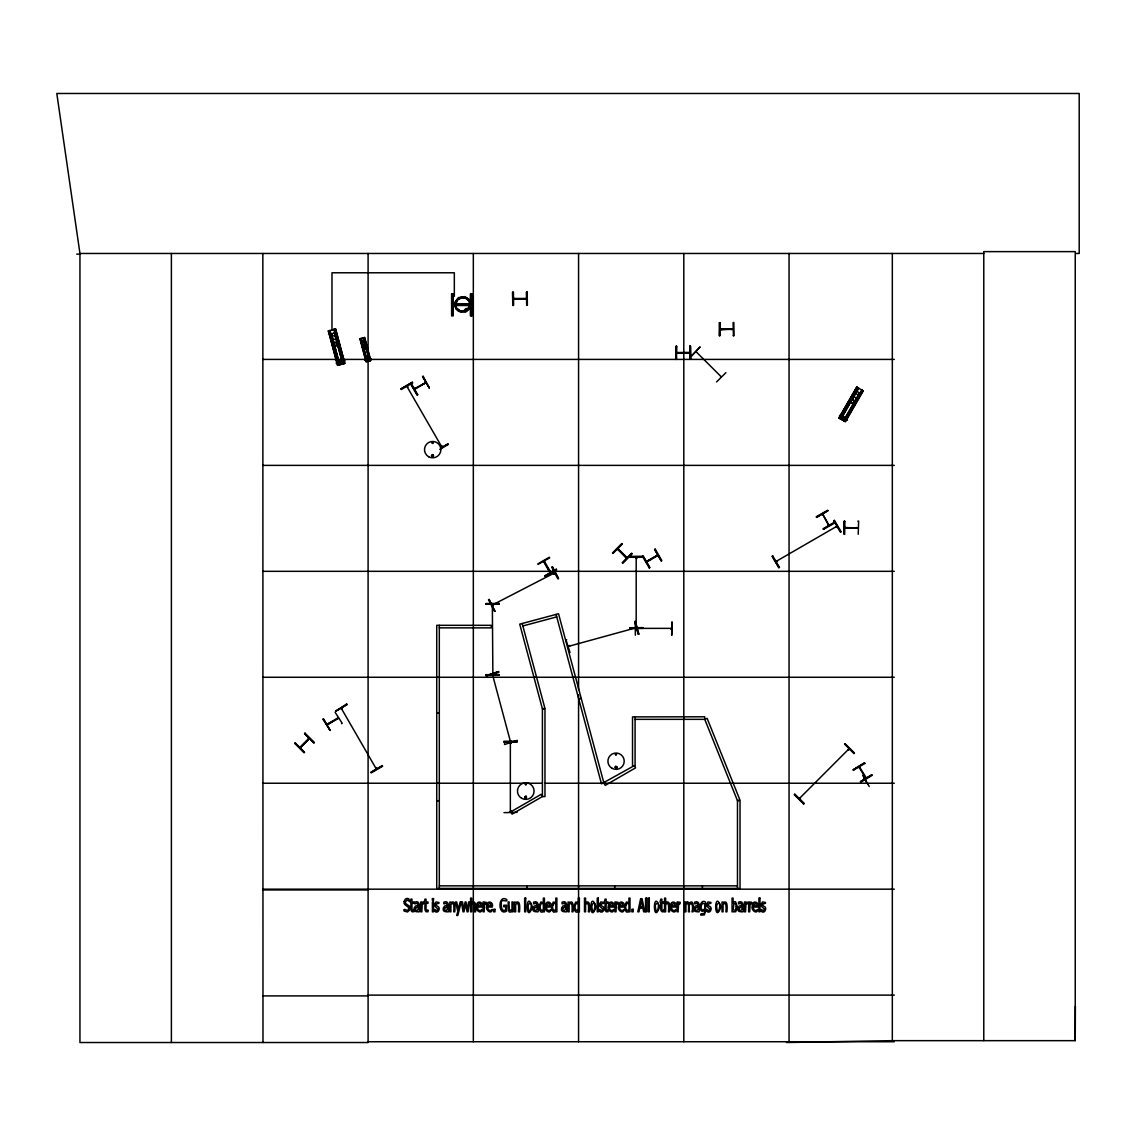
<?xml version="1.0" encoding="UTF-8"?>
<svg xmlns="http://www.w3.org/2000/svg" width="1136" height="1136" viewBox="0 0 1136 1136"><rect width="100%" height="100%" fill="white"/><g stroke="black" fill="none" stroke-linecap="round" stroke-linejoin="round"><path stroke-width="1.5" d="M466.882 310.881L460.776 311.789L455.65 308.367M786.481 1042.521L892.328 1040.661L1075.238 1040.661L1075.366 1006.34M554.695 572.814L553.402 573.495L554.908 573.226M341.411 363.818L340.587 364.145M617.544 549.157L626.76 558.358L617.913 548.674L618.495 550.094M625.964 557.364L627.171 557.819M455.351 306.976L457.254 299.705M492.797 604.224L492.357 605.687L493.407 605.034M492.342 674.656L492.797 673.194L492.797 674.656M510.206 742.248L510.192 740.7L511.072 741.922M510.873 742.007L510.944 743.157M636.117 558.429L636.643 557.251M636.046 626.49L636.714 627.64M636.714 627.399L636.117 626.49M431.964 442.813C434.108 440.47 432.674 445.511 432.12 442.486M431.467 455.451C433.654 460.037 434.335 452.298 431.666 455.195M431.794 455.792C435.273 454.031 431.211 457.41 432.489 456.544M461.656 304.533L462.494 304.647L461.699 304.86M525.372 784.266L526.124 784.465L525.471 784.096M524.633 796.932C527.076 801.86 526.99 792.616 524.633 797.543M526.408 784.436C525.102 781.682 525.102 786.865 526.408 784.096M615.357 754.176C616.805 757.002 616.749 751.762 615.428 754.531M615.201 767.112C617.799 769.81 615.556 765.352 615.854 766.587M455.522 306.734L459.342 311.122M340.189 362.654L340.559 362.498M330.917 722.539L326.785 724.456M336.867 718.548L338.457 718.35M776.044 561.454L777.379 561.369M835.954 526.721L837.161 526.706L835.982 526.777M835.911 526.848L837.047 526.238M414.796 389.208L414.526 388.469L415.989 388.526M424.608 382.818L425.759 382.15M425.815 382.804L414.597 389.123L425.986 382.548M492.854 605.502L492.342 604.224M492.868 674.372L492.342 604.366L492.357 605.545M510.817 743.299L510.348 742.12L510.888 743.157M510.873 812.141L510.93 811.218M636.117 557.52L636.771 558.571L636.714 557.52M554.78 573.353L553.885 573.836M636.529 628.208L635.72 628.336M461.23 901.97L457.836 915.46L456.7 915.46L457.836 911.356L455.536 901.97L456.686 901.97L458.404 909.269L460.123 901.97L462.537 901.97L463.644 909.609L465.135 901.97L466.001 901.97L467.535 909.609L468.586 901.97L469.651 901.97L468.06 911.825L467.081 911.825L465.547 904.228L464.013 911.825L463.034 911.825L461.429 901.97M635.691 628.961L636.046 627.413M671.532 629.032L671.064 629.032M626.845 558.145L617.487 548.901M848.152 749.575L849.316 749.448L848.805 748.936M299.748 747.445L301.239 746.863M308.026 739.181L309.375 738.471M859.526 768.135L859.498 766.814M865.05 777.123L865.774 778.188M843.409 418.403L842.06 419.212M441.691 445.809L442.358 446.945L441.322 446.349M376.357 769.058L375.59 767.979L376.797 768.76M543.775 561.269L544.939 562.235M822.592 515.304L822.592 513.983L828.698 525.599M828.016 524.52L829.095 525.372M466.995 310.469L461.074 311.349L456.402 308.254L455.38 302.843M696.482 352.046L695.587 352.174L696.112 351.663M720.565 377.053L721.36 377.109M468.671 309.475L470.815 304.263L469.622 300.671L466.541 298.086M525.002 796.79C525.57 800.539 527.729 794.675 525.017 797.032M670.922 628.435L671.674 628.435L671.064 628.961M568.398 645.915L569.803 645.532M636.416 628.165L635.067 627.967L636.43 627.697M635.152 628.038L636.302 627.725L568.511 646.356M457.268 299.805L462.593 297.589M676.673 352.614L678.149 353.225M720.025 329.057L721.488 329.028M844.801 527.601L857.95 527.913M467.166 304.547L467.166 305.002M839.021 418.034L856.842 387.177M839.277 418.176L857.084 387.319L839.376 418.247M839.632 418.389L857.453 387.532M839.774 418.474L857.566 387.603M839.987 418.588L857.836 387.745M840.484 418.886L858.191 387.958M840.739 419.028L858.56 388.171M842.585 416.174L858.674 388.242M841.322 419.326L843.054 420.32M843.508 420.59L859.597 392.658M843.977 420.86L861.741 389.975M844.233 421.002L860.35 393.084M844.346 421.073L862.181 390.23M844.616 421.229L862.394 390.358M844.73 421.286L862.536 390.429M845.042 421.47L862.792 390.585M845.085 421.499L862.906 390.642M406.816 386.297L441.961 447.186M341.098 708.126L341.751 709.304M549.625 571.394L550.79 572.374M459.299 310.923L465.235 311.42L470.531 306.18L469.622 300.671M470.432 300.259L464.979 296.624L458.404 297.646L454.641 302.63M800.213 797.699L799.787 798.949L800.312 797.6M849.401 749.334L848.152 749.774L849.089 748.837M309.276 738.755L300.302 747.8L299.904 747.204M462.395 297.391L466.626 298.101M492.357 674.358L493.237 675.054M510.575 742.106L492.385 674.202L493.166 675.082M511.015 741.794L510.675 740.7M554.851 573.396L553.743 573.836M458.873 298.456L455.422 302.886M513.415 299.038L526.579 298.896M731.641 329.568L733.146 328.844L720.167 329.681L720.295 328.986M721.417 329.582L721.218 328.9M720.167 329.511L733.189 329.369M844.928 527.601L857.893 528.098L844.801 528.055M856.629 527.473L856.402 528.112M455.607 304.547L468.486 304.547L455.607 305.002M612.9 553.289L622.145 543.931M612.971 553.36L622.272 544.059L621.747 543.548L612.503 552.905L613.028 553.417M622.457 562.732L631.63 553.303L632.156 553.814L622.911 563.172L622.386 562.661M622.514 562.789L631.758 553.431M844.573 744.364L845.085 743.853L854.442 753.097L853.931 753.608L844.701 744.236M800.553 798.083L799.858 798.807M803.621 803.933L804.132 803.422L794.774 794.178L794.249 794.689L803.663 803.89M691.043 356.42L700.117 346.892L691.114 356.477M716.56 381.937L725.904 372.665M294.749 743.469L295.261 742.958L304.562 752.259L304.05 752.785L294.792 743.427M305.087 733.146L304.562 733.657L313.863 742.958L314.388 742.447L305.044 733.189M299.847 747.346L308.893 738.244M309.361 738.542L300.145 747.8M799.375 798.537L848.848 748.979M462.636 297.249C454.968 296.851 452.114 308.452 459.185 311.548L465.703 312.116L471.554 306.337L470.46 300.231L471.483 306.379M460.861 311.491L456.203 308.197M636.132 626.405L636.245 627.697M432.489 442.458L432.688 443.21L432.688 442.458M463.914 310.398C464.496 313.096 464.17 306.99 467.933 308.722L469.85 304.065L468.742 300.841L466.143 298.512L462.466 297.731M864.851 763.52L864.468 762.895L853.221 769.711L853.59 770.336M853.25 769.768L864.496 762.952M853.505 770.18L864.794 763.449M862.65 775.348L869.239 786.495M860.506 781.753L871.752 774.937M400.965 388.881L412.325 382.236L412.695 382.86L401.335 389.506L400.965 388.881L412.354 382.278M440.867 448.095L447.911 443.864L448.28 444.488L439.731 449.416M440.91 448.166L447.996 444.02M335.574 711.108L346.92 704.462M322.936 719.344L323.575 718.974L330.136 730.377L322.993 719.315M341.751 709.191L341.538 707.827M326.898 724.385L338.017 717.881M327.282 724.768L338.244 718.264M341.567 723.675L342.206 723.305L335.077 712.229M370.975 772.423L382.321 765.778M772.835 555.973L772.21 556.342L778.856 567.702L779.495 567.333L772.764 556.029M776.286 561.851L777.194 560.786M776.399 561.78L777.422 561.184M837.161 526.706L836.082 527.416M417.764 394.632L417.139 394.987L410.55 383.599L411.189 383.23L417.693 394.675M414.484 388.668L425.858 382.619M537.939 563.868L549.299 557.236L549.668 557.861L538.18 564.28M543.647 561.496L549.994 572.785M327.168 724.697L338.386 718.222M657.659 555.106L646.384 561.61L657.787 555.035M646.682 562.05L657.971 555.504M649.153 567.872L649.792 567.503L643.217 556.115L642.578 556.484L649.21 567.844M827.675 510.234L816.259 516.752L816.614 517.391L827.959 510.731M816.528 517.221L827.917 510.646M823.288 528.936L834.676 522.361M823.529 529.362L834.96 522.83L834.591 522.205L823.202 528.78L823.557 529.404M776.172 561.383L836.778 526.323M552.394 566.85L551.755 567.191L557.861 578.849L558.5 578.508L552.394 566.85L558.458 578.536M492.229 605.062L554.581 572.885M569.676 646.114L568.653 646.327M340.672 364.017L341.425 363.676L340.388 362.64M368.362 359.885L368.064 360.85M464.312 311.292L468.699 309.461M327.764 723.788L327.012 724.853M566.708 639.795L566.012 639.994L570.016 652.533M486.208 675.664L498.718 671.561L486.222 675.75L498.917 672.271M638.943 634.058L638.233 634.257L634.74 621.562L635.45 621.378L638.872 634.073M517.164 740.388L504.654 744.492L504.455 743.782M333.416 329.554L334.41 329.284L343.2 362.072M334.651 329.227L335.645 328.957L344.847 363.378L337.534 365.366L328.347 330.945M328.318 330.959L335.163 329.128L344.378 363.506M329.738 334.311L336.1 332.607M330.363 336.654L336.725 334.95M331.3 340.133L337.662 338.443M332.124 343.242L338.485 341.538M359.814 338.798L364.713 337.463L370.762 360.439L365.977 361.745L359.927 338.769M333.061 346.736L339.423 345.032M360.779 341.041L365.011 339.905M361.191 342.589L365.423 341.453M361.816 344.918L366.048 343.782M362.37 346.991L366.601 345.855M362.995 349.32L367.226 348.184M337.08 361.717L343.441 360.013M336.284 362.98L344.762 360.708M336.355 363.25L344.833 360.978M365.664 359.317L369.91 358.181M365.139 360.155L370.79 358.649M365.181 360.339L370.833 358.82M522.844 625.964L556.739 616.891M578.764 699.123L581.234 698.47M513.685 298.512L526.564 298.441M676.942 352.543L689.793 352.401L688.246 353.126M845.993 528.183L846.121 527.587M456.857 305.101L456.8 305.002M468.543 305.101L468.486 304.547M458.859 298.527L464.738 297.604L469.551 300.813M615.755 766.204C620.27 770.009 611.14 766.402 617.075 766.757M455.919 308.438L454.585 302.531M470.687 293.798L470.687 315.723M471.909 293.798L471.795 315.723L471.909 293.798L470.446 293.798L470.446 315.737L471.909 315.723M635.28 622.088L635.351 635.237M636.33 628.378L671.532 628.364M512.62 292.25L513.344 292.236L513.486 305.385L512.762 305.399L512.62 292.25L512.819 305.399M513.557 299.222L526.508 299.08M720.167 329.042L733.174 328.915M733.26 335.716L733.984 335.702L733.842 322.553L733.118 322.553L733.43 335.716M689.751 346.125L690.489 346.111L690.631 359.26L689.893 359.274L689.751 346.125L689.992 359.274M676.715 353.14L689.836 352.927L676.957 353.126M857.879 521.112L858.617 521.097L858.205 534.261M629.827 556.555L642.99 556.47L642.99 557.208L629.841 557.293L629.827 556.555L642.99 556.541M629.841 557.194L642.99 557.023M485.995 604.082L499.144 603.997M629.841 627.91L642.99 627.725M629.841 628.393L643.004 628.364L642.99 627.64L629.841 627.725L629.841 628.449M485.995 674.883L499.158 674.798M499.158 675.281L485.995 675.423L485.995 674.699L499.158 674.614L499.158 675.338M504.001 742.021L517.15 741.936L517.15 741.212L504.001 741.283L504.001 742.021L517.15 741.751M510.873 811.218L510.277 812.141M510.802 811.09L510.348 812.283L510.348 742.12M517.15 812.368L504.001 812.638M76.737 254.137L79.946 254.123M1075.65 253.47L1079.2 253.47L1079.2 93.479L56.8 93.479L79.946 253.47L983.776 253.47M451.702 293.784L453.136 293.784L453.065 315.723L451.674 315.709L451.674 293.784L451.702 315.709M453.136 304.036L470.446 304.036M453.136 304.306L470.446 304.306M453.136 305.215L470.446 305.215M453.136 305.499L470.446 305.499M262.842 359.416L894.288 359.416M262.842 465.377L894.288 465.377M262.842 571.323L894.288 571.323M439.305 627.867L491.221 627.867L491.221 625.311L436.735 625.311L436.735 888.409L740.033 888.409L740.033 800.71L737.477 800.71L704.76 719.344L704.76 716.788L632.525 716.887L632.525 765.692L635.081 765.692L635.081 716.788M262.842 677.269L894.288 677.269M436.735 713.01L439.305 713.01M635.081 719.344L704.76 719.344L707.146 718.392L739.848 799.758L737.477 800.71L737.477 888.409M262.842 783.229L541.73 783.229M545.237 783.229L894.288 783.229M436.735 800.71L439.305 800.71M439.305 885.853L737.477 885.853M262.842 889.176L894.288 889.176M262.842 889.942L368.092 889.942M368.092 995.122L894.288 995.122M262.842 995.903L368.092 995.903M368.092 1041.74L894.288 1041.74M453.065 293.798L453.065 315.723M525.386 299.052L525.386 298.981M514.594 298.441L514.935 299.208M441.762 445.923L442.358 446.945M550.349 572.658L543.846 561.383M492.783 673.946L493.138 675.224M618.055 548.716L627.072 557.719M432.887 455.025L433.469 455.792M525.471 798.381L524.747 797.827M855.337 390.486L861.031 393.766M854.13 392.573L859.824 395.868M852.312 395.697L858.007 398.992M850.708 398.48L856.402 401.775M848.89 401.619L854.599 404.899M841.151 415.052L846.845 418.332M839.689 415.378L847.286 419.766M839.547 415.62L847.144 420.008M845.042 743.895L854.4 753.14M794.632 794.305L804.004 803.55M304.689 733.529L313.99 742.83M295.133 743.086L304.434 752.387M865.717 778.288L859.114 767.311M376.144 767.695L376.683 768.703M822.705 514.182L829.024 525.258M544.357 561.241L550.676 572.317M615.712 754.574L616.45 754.261L615.726 754.46M859.483 766.928L866.257 777.89M863.885 777.762L867.805 784.223M721.36 376.911L696.396 352.032M833.994 520.671L840.64 532.017M772.267 556.313L778.913 567.673M407.284 386.183L407.909 387.149M341.808 709.205L341.212 708.182L376.286 768.944M323.405 719.074L330.065 730.42M654.762 549.441L661.337 560.843M643.061 556.214L649.636 567.602M556.242 569.264L556.612 569.889L545.223 576.463L544.854 575.838M422.734 376.57L429.323 387.958M410.607 383.57L417.182 394.959M489.005 599.581L495.111 611.239M634.925 621.52L638.404 634.2M510.234 740.828L510.547 741.964M556.072 614.42L601.469 783.84L634.314 765.636L635.592 767.851L605.218 785.388L603.94 783.173L558.543 613.752L519.72 624.161L542.412 708.864L542.412 796.563L512.038 814.1L510.76 811.885L541.134 794.348L542.412 796.563L544.968 796.563L544.968 708.864L542.412 708.864L544.882 708.211L522.191 623.494M364.372 337.548L370.535 360.51M364.145 337.619L370.308 360.566M363.875 337.69L370.208 360.595M363.79 337.719L369.938 360.666M363.591 337.761L369.697 360.723M363.222 337.861L369.399 360.808M369.058 360.907L367.766 361.248M361.205 338.429L367.439 361.362M361.021 338.471L367.127 361.447M366.9 361.504L360.382 338.642M360.155 338.713L366.303 361.66M335.489 329L344.719 363.421M334.808 329.184L343.881 363.634M334.382 329.298L343.044 362.1M334.85 332.692L343.2 363.818M333.913 329.426L343.072 363.861M334.453 332.791L342.788 363.932L334.296 332.834M342.163 364.102L340.232 364.613M338.897 361.489L331.428 333.629L338.741 361.532M330.988 333.757L338.457 361.617M330.051 330.491L339.21 364.926M329.71 330.576L338.926 364.997M329.582 330.619L338.769 365.039M329.284 330.69L338.372 365.139M328.744 330.846L338.031 365.238M328.474 330.917L337.69 365.323M492.839 673.364L492.797 674.514M844.545 521.254L844.687 534.403M719.77 322.709L719.912 335.858M690.432 346.111L690.574 359.26M676.516 346.267L676.559 359.416M526.593 292.094L526.82 305.243M513.316 292.236L513.401 305.385M1075.238 1040.661L1075.238 251.624L983.776 251.624L983.776 1040.661M892.328 253.47L892.328 1040.661M789.051 253.47L789.051 1041.74M702.403 885.853L702.403 888.409M683.801 253.47L683.801 1041.74M636.188 557.378L636.188 627.541M614.704 885.853L614.704 888.409M578.565 253.47L578.565 689.637M578.565 694.934L578.565 1041.74M527.005 885.853L527.005 888.409M473.329 253.47L473.329 1041.74M454.329 296.354L454.329 272.782L331.982 272.782L331.982 329.965M439.305 625.311L439.305 888.409M368.092 253.47L368.092 1042.521L79.946 1042.521L79.946 253.47M262.984 1042.521L262.842 253.47M171.394 253.47L171.394 1042.521M736.242 906.869L735.517 910.106L733.103 910.05L733.913 903.603L735.702 903.787L736.242 906.869M705.456 910.703L704.363 914.906L700.77 915.133C699.776 912.009 706.251 915.843 704.391 910.518C698.015 914.934 699.236 897.994 705.456 901.97L705.456 910.703M501.246 904.071L501.643 908.417L503.376 910.49L505.719 910.149L505.719 906.755L503.773 906.755L503.773 905.222L506.826 905.222L506.826 910.958C497.696 917.036 497.753 893.592 506.784 899.584C508.048 903.376 500.223 897.099 501.246 904.071M532.429 906.911C525.485 926.664 525.514 887.131 532.429 906.911M596.116 906.911C589.172 926.664 589.186 887.131 596.116 906.911M659.633 906.911C652.675 926.664 652.703 887.131 659.633 906.911M720.92 906.911C713.976 926.664 713.99 887.131 720.92 906.911M737.335 906.741L735.745 911.739L732.053 911.825L732.053 898.107L733.103 898.107L733.103 903.006L733.984 902.069A1.661 1.661 0 0 1 735.546 901.785L737.335 906.741M476.637 905.818C474.351 909.879 481.763 915.275 481.905 909.425C480.116 912.023 477.006 909.723 477.674 907.068L482.033 907.068C483.893 901.714 476.382 899.655 476.637 905.818M486.875 905.818C484.575 909.879 492.002 915.275 492.144 909.425C490.383 911.995 487.23 909.751 487.898 907.068L492.271 907.068C494.117 901.714 486.606 899.655 486.875 905.818M539.202 905.761L539.515 910.064L540.992 912.023A1.619 1.619 0 0 0 542.511 911.754L543.363 910.816L543.363 911.825L544.428 911.825L544.428 898.107L543.363 898.107L543.363 902.367L540.779 902.069L539.202 905.761M545.578 905.818C543.278 909.879 550.704 915.275 550.846 909.425C549.057 912.023 545.947 909.723 546.601 907.068L550.96 907.068C552.82 901.714 545.308 899.655 545.578 905.818M551.656 905.761L551.982 910.064L553.445 912.023A1.619 1.619 0 0 0 554.979 911.754L555.816 910.816L555.816 911.825L556.881 911.825L556.881 898.107L555.816 898.107L555.816 902.367L553.246 902.069L551.656 905.761M574.134 905.761L574.461 910.064L575.924 912.023A1.619 1.619 0 0 0 577.457 911.754L578.309 910.816L578.309 911.825L579.36 911.825L579.36 898.107L578.309 898.107L578.309 902.367L575.725 902.069L574.134 905.761M608.47 905.818C606.17 909.879 613.596 915.275 613.738 909.425C611.977 911.995 608.825 909.751 609.492 907.068L613.866 907.068C615.712 901.714 608.2 899.655 608.47 905.818M618.708 905.818C616.408 909.879 623.82 915.275 623.976 909.425C622.187 912.023 619.077 909.723 619.731 907.068L624.09 907.068C625.95 901.714 618.438 899.655 618.708 905.818M624.786 905.761L625.098 910.064L626.575 912.023A1.619 1.619 0 0 0 628.094 911.754L628.946 910.816L628.946 911.825L630.011 911.825L630.011 898.107L628.946 898.107L628.946 902.367L626.362 902.069L624.786 905.761M670.623 905.818C668.323 909.879 675.75 915.275 675.892 909.425C674.102 912.023 670.993 909.723 671.66 907.068L676.019 907.068C677.865 901.714 670.354 899.655 670.623 905.818M752.43 905.818C750.129 909.879 757.542 915.275 757.698 909.425C755.937 911.995 752.785 909.751 753.452 907.068L757.811 907.068C759.672 901.714 752.16 899.655 752.43 905.818M434.705 904.114L434.989 906.4L438.113 909.212L436.764 910.66L434.69 909.382L434.634 911.242C438.212 914.736 441.478 907.124 437.175 906.13C432.674 902.751 440.299 904.54 438.95 902.453L436.054 901.941L434.705 904.114M599.524 904.114L599.808 906.4L602.932 909.212L601.583 910.66L599.453 909.382L599.453 911.242C603.031 914.736 606.297 907.124 601.995 906.13C597.493 902.751 605.119 904.54 603.784 902.453L600.873 901.941L599.524 904.114M706.663 904.114L706.947 906.4L710.071 909.212L708.722 910.66L706.649 909.382L706.592 911.242C710.17 914.736 713.436 907.124 709.134 906.13C704.632 902.751 712.258 904.54 710.923 902.453L708.012 901.941L706.663 904.114M761.205 904.114L761.489 906.4L764.599 909.212L763.264 910.66L761.191 909.382L761.134 911.242C764.713 914.736 767.979 907.124 763.676 906.13C759.16 902.751 766.8 904.54 765.451 902.453L762.554 901.941L761.205 904.114M404.189 901.444C403.01 905.122 407.27 905.491 408.562 907.65C409.713 913.869 402.329 906.443 404.075 911.044L407.54 911.995L409.343 910.291L409.386 906.017L405.921 903.787L405.296 902.027L407.043 899.968L409.457 901.388L408.903 898.945A4.019 4.019 0 0 0 406.958 898.448L405.353 899.059L404.189 901.444M528.013 905.236C529.319 922.233 534.616 895.977 528.013 905.236M591.7 905.236C593.006 922.233 598.289 895.977 591.7 905.236M655.202 905.236C656.509 922.233 661.805 895.977 655.202 905.236M716.504 905.236C717.81 922.233 723.092 895.977 716.504 905.236M414.328 908.019C412.751 912.549 418.19 911.583 418.218 911.825L419.269 911.825C419.525 908.885 420.803 899.542 414.768 902.183L414.768 903.873L417.295 903.262L418.218 905.349L415.407 906.088L414.328 908.019M443.409 908.019C441.833 912.549 447.272 911.583 447.3 911.825L448.351 911.825C448.606 908.885 449.884 899.542 443.849 902.183L443.849 903.873L446.377 903.262L447.3 905.349L444.488 906.088L443.409 908.019M533.153 908.019C531.577 912.549 537.001 911.583 537.044 911.825L538.095 911.825C538.35 908.885 539.628 899.542 533.593 902.183L533.593 903.873L536.121 903.262L537.044 905.349L534.232 906.088L533.153 908.019M540.353 905.349C539.415 907.38 540.892 912.677 543.363 909.425L543.363 903.745L541.247 903.461L540.353 905.349M552.806 905.349C551.869 907.38 553.36 912.677 555.816 909.425L555.816 903.745L553.715 903.461L552.806 905.349M561.653 908.019C560.076 912.549 565.501 911.583 565.543 911.825L566.594 911.825C566.85 908.885 568.128 899.542 562.093 902.183L562.093 903.873L564.62 903.262L565.543 905.349L562.732 906.088L561.653 908.019M575.299 905.349C574.347 907.38 575.838 912.677 578.309 909.425L578.309 903.745L576.193 903.461L575.299 905.349M625.936 905.349C624.999 907.38 626.476 912.677 628.946 909.425L628.946 903.745L626.831 903.461L625.936 905.349M694.181 908.019C692.591 912.549 698.029 911.583 698.058 911.825L699.123 911.825C699.364 908.885 700.642 899.542 694.621 902.183L694.621 903.873L697.135 903.262L698.058 905.349L695.26 906.088L694.181 908.019M738.059 908.019C736.483 912.549 741.907 911.583 741.95 911.825L743.001 911.825C743.256 908.885 744.534 899.542 738.499 902.183L738.499 903.873L741.027 903.262L741.95 905.349L739.138 906.088L738.059 908.019M701.381 905.25C699.648 912.435 707.217 911.015 704.391 903.745L702.616 903.248L701.381 905.25M415.421 908.204L415.662 910.149L417.026 910.49L418.218 909.396L418.218 906.67L415.421 908.204M444.503 908.204L444.744 910.149L446.107 910.49L447.3 909.396L447.3 906.67L444.503 908.204M534.247 908.204L534.488 910.149L535.851 910.49L537.044 909.396L537.044 906.67L534.247 908.204M562.746 908.204L562.987 910.149L564.351 910.49L565.543 909.396L565.543 906.67L562.746 908.204M695.275 908.204L695.502 910.149L696.865 910.49L698.058 909.396L698.058 906.67L695.275 908.204M739.153 908.204L739.394 910.149L740.757 910.49L741.95 909.396L741.95 906.67L739.153 908.204M363.847 347.332C365.039 351.052 366.743 344.705 363.847 347.332M477.83 904.71L477.674 905.804L480.997 905.804L479.832 903.12L477.83 904.71M488.054 904.71L487.898 905.804L491.235 905.804L490.07 903.12L488.054 904.71M546.757 904.71L546.601 905.804L549.938 905.804L548.773 903.12L546.757 904.71M609.649 904.71L609.492 905.804L612.829 905.804L611.665 903.12L609.649 904.71M619.887 904.71L619.731 905.804L623.068 905.804L621.903 903.12L619.887 904.71M671.816 904.71L671.66 905.804L674.983 905.804L673.818 903.12L671.816 904.71M753.608 904.71L753.452 905.804L756.775 905.804L755.625 903.12L753.608 904.71M639.71 908.161L638.943 911.825L637.821 911.825L640.647 898.69L642.025 898.69L644.85 911.825L643.672 911.825L642.919 908.161L639.71 908.161M641.315 900.479L640.022 906.67L642.607 906.67L641.315 900.479M856.7 387.092L838.908 417.963L845.482 421.726L863.289 390.869L856.7 387.092M689.751 902.666L689.282 903.404L687.635 901.7L685.917 903.063L685.917 901.97L684.852 901.97L684.852 911.825L685.917 911.825L685.917 904.469C689.737 900.223 688.317 910.703 688.43 911.825L689.481 911.825C687.024 901.004 694.692 900.72 691.994 911.825L693.059 911.825C693.159 910.49 694.408 898.945 689.751 902.666M422.209 904.327L421.825 911.825L420.76 911.825L420.76 901.97L421.825 901.97L421.825 903.432C423.842 899.996 425.333 904.228 422.209 904.327M484.547 904.327L484.163 911.825L483.098 911.825L483.098 901.97L484.163 901.97L484.163 903.432C486.194 899.996 487.671 904.228 484.547 904.327M616.379 904.327L615.996 911.825L614.931 911.825L614.931 901.97L615.996 901.97L615.996 903.432C618.012 899.996 619.503 904.228 616.379 904.327M678.533 904.327L678.149 911.825L677.084 911.825L677.084 901.97L678.149 901.97L678.149 903.432C680.18 899.996 681.657 904.228 678.533 904.327M745.94 904.327L745.543 911.825L744.492 911.825L744.492 901.97L745.543 901.97L745.543 903.432C747.573 899.996 749.064 904.228 745.94 904.327M750.101 904.327L749.703 911.825L748.652 911.825L748.652 901.97L749.703 901.97L749.703 903.432C751.748 899.996 753.196 904.213 750.101 904.327M451.375 902.481L449.842 901.97L449.842 911.825L450.893 911.825L450.893 904.469C454.968 900.181 453.775 910.433 453.733 911.825L454.783 911.825C454.783 910.277 456.232 899.329 451.375 902.481M472.122 902.481L471.653 903.063L471.653 898.107L470.588 898.107L470.588 911.825L471.653 911.825L471.653 904.469C475.714 900.181 474.536 910.433 474.479 911.825L475.544 911.825C475.53 910.277 476.992 899.329 472.122 902.481M516.099 902.481L514.58 901.97L514.58 911.825L515.63 911.825L515.63 904.469C519.692 900.181 518.513 910.433 518.47 911.825L519.521 911.825C519.521 910.277 520.97 899.329 516.099 902.481M569.605 902.481L568.085 901.97L568.085 911.825L569.136 911.825L569.136 904.469C573.197 900.181 572.019 910.433 571.976 911.825L573.027 911.825C573.027 910.277 574.475 899.329 569.605 902.481M586.034 902.481L585.565 903.063L585.565 898.107L584.5 898.107L584.5 911.825L585.565 911.825L585.565 904.469C589.627 900.181 588.448 910.433 588.391 911.825L589.456 911.825C589.442 910.277 590.905 899.329 586.034 902.481M666.108 902.481L665.639 903.063L665.639 898.107L664.574 898.107L664.574 911.825L665.639 911.825L665.639 904.469C669.7 900.181 668.522 910.433 668.465 911.825L669.516 911.825C669.516 910.277 670.978 899.329 666.108 902.481M723.533 902.481L722.013 901.97L722.013 911.825L723.064 911.825L723.064 904.469C727.125 900.181 725.947 910.433 725.89 911.825L726.955 911.825C726.955 910.277 728.403 899.329 723.533 902.481M511.981 910.731L511.058 911.754A1.548 1.548 0 0 1 508.942 911.612L508.09 901.97L509.155 901.97C509.098 903.39 507.906 913.628 511.981 909.325L511.981 901.97L513.046 901.97L513.046 911.825L511.981 911.825L511.981 910.731M871.71 774.851L860.406 781.596L860.79 782.221L872.036 775.405L871.667 774.78M346.636 703.993L335.66 711.264L347.005 704.618L346.636 703.993M382.236 765.621L370.876 772.267L371.245 772.892L382.605 766.246L382.236 765.621M834.463 520.387L833.838 520.757L840.484 532.117L841.123 531.747L834.42 520.416M423.217 376.286L422.578 376.655L429.238 388.001L423.16 376.314M556.285 569.335L544.897 575.909L556.342 569.42M655.245 549.171L654.606 549.54L661.18 560.928L661.819 560.559L655.245 549.171M413.859 910.248L412.425 910.419L411.985 909.198L411.97 903.347L413.916 903.347L413.916 901.97L411.97 901.97L411.97 899.144L410.905 899.144L410.195 901.97L410.905 903.347C411.232 905.207 409.329 913.273 413.916 911.739L413.916 910.248M427.931 910.248L426.497 910.419L426.057 909.198L426.043 903.347L428.002 903.347L428.002 901.97L426.043 901.97L426.043 899.144L424.992 899.144L424.268 901.97L424.992 903.347C425.318 905.207 423.416 913.273 428.002 911.739L428.002 910.248M608.016 910.248L606.581 910.419L606.141 909.198L606.127 903.347L608.072 903.347L608.072 901.97L606.127 901.97L606.127 899.144L605.062 899.144L604.352 901.97L605.062 903.347C605.389 905.207 603.486 913.273 608.072 911.739L608.016 910.248M663.736 910.248L662.302 910.419L661.862 909.198L661.848 903.347L663.793 903.347L663.793 901.97L661.848 901.97L661.848 899.144L660.783 899.144L660.073 901.97L660.783 903.347C661.109 905.207 659.207 913.273 663.793 911.739L663.736 910.248M489.162 599.496L488.523 599.836L494.671 611.466L489.162 599.496M672.015 622.074L671.688 635.237L672.015 622.074M527.232 292.08L526.493 292.094L526.635 305.243L527.374 305.243L527.175 292.094M719.954 322.695L719.23 322.709L719.429 335.858L719.954 322.695M676.602 346.267L675.877 346.267L676.076 359.416L676.573 346.267M844.73 521.254L843.991 521.254L844.204 534.417L844.63 521.254M499.144 603.443L485.995 603.528L485.995 604.267L499.144 604.182L499.144 603.443M525.698 898.107L524.647 898.107L524.647 911.825L525.698 911.825L525.698 898.107M598.289 898.107L597.224 898.107L597.224 911.825L598.289 911.825L598.289 898.107M646.654 898.107L645.589 898.107L645.589 911.825L646.654 911.825L646.654 898.107M649.281 898.107L648.23 898.107L648.23 911.825L649.281 911.825L649.281 898.107M759.97 898.107L758.905 898.107L758.905 911.825L759.97 911.825L759.97 898.107M433.54 898.604L432.333 898.604L432.333 900.323L433.54 900.323L433.54 898.604M433.469 901.97L432.404 901.97L432.404 911.825L433.469 911.825L433.469 901.97M494.984 909.311L493.635 909.311L493.635 911.825L494.984 911.825L494.984 909.311M633.192 909.311L631.843 909.311L631.843 911.825L633.192 911.825L633.192 909.311M843.608 418.375L842.713 417.863L843.579 418.431M851.915 402.953A1.463 1.463 0 0 0 854.116 401.69A1.463 1.463 0 0 0 851.915 400.426A1.463 1.463 0 0 0 851.915 402.953M335.035 345.401A1.463 1.463 0 0 0 337.236 344.137A1.463 1.463 0 0 0 335.035 342.873A1.463 1.463 0 0 0 335.035 345.401M428.599 456.729A8.193 8.193 0 0 0 440.882 449.643A8.193 8.193 0 0 0 428.599 442.543A8.193 8.193 0 0 0 428.599 456.729M521.623 798.296A8.321 8.321 0 0 0 534.09 791.096A8.321 8.321 0 0 0 521.623 783.883A8.321 8.321 0 0 0 521.623 798.296M611.977 768.263A8.151 8.151 0 0 0 624.218 761.191A8.151 8.151 0 0 0 611.977 754.134A8.151 8.151 0 0 0 611.977 768.263"/></g></svg>
